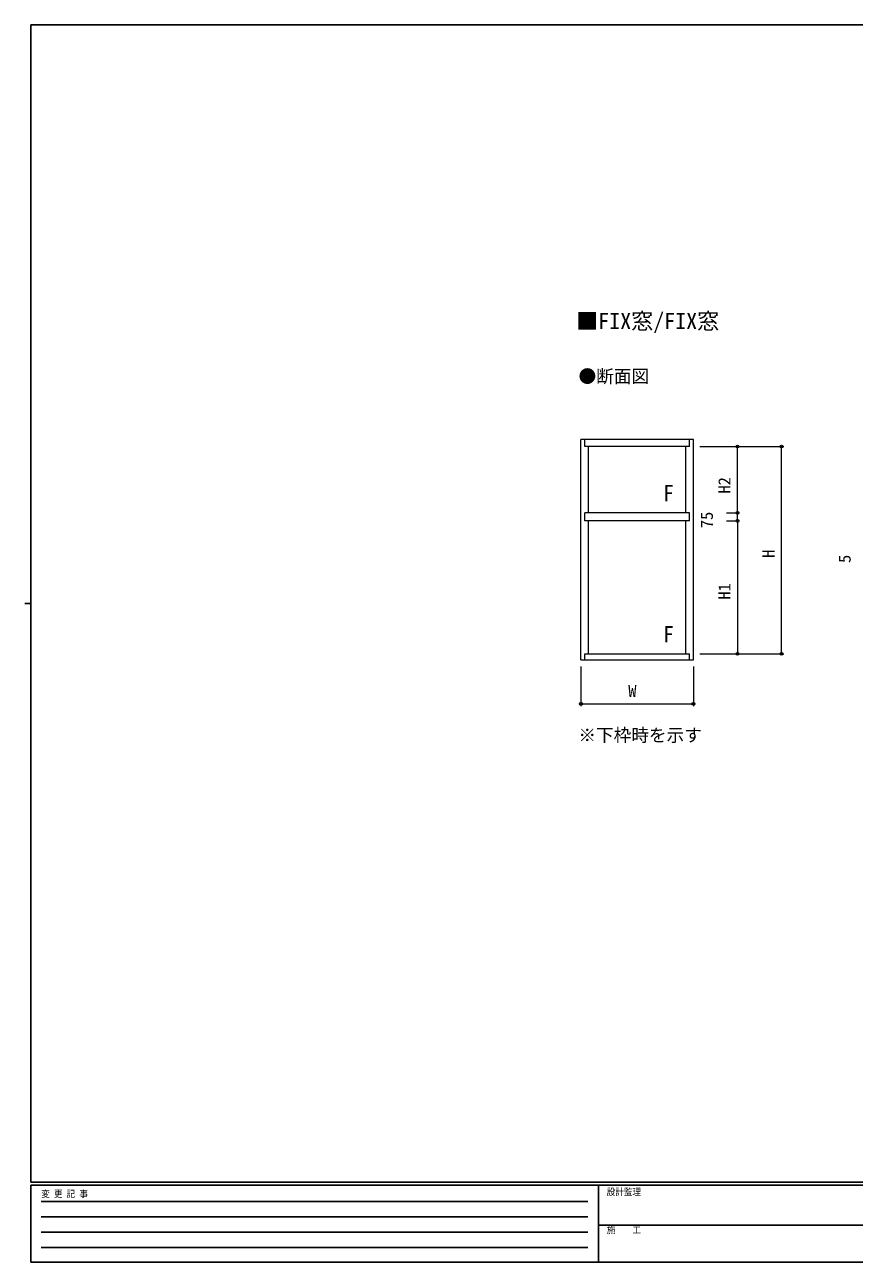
# Model space of a CAD drawing. Units: millimetres on the paper. Extents: x -397 to 397, y -282 to 282.
# Drawn here: x -397 to -20, y -282 to 279 of the extents above; entities that cross this region are included whole.
import ezdxf
from ezdxf.enums import TextEntityAlignment as Align

# ---------------------------------------------------------------- set-up
doc = ezdxf.new("R2010")
doc.units = ezdxf.units.MM
doc.layers.add('0-1_USER1', color=3, linetype='Continuous')
doc.layers.add('0-7_YKK_ZWAK', color=134, linetype='Continuous')
doc.layers.add('0-5_YKK_A1', color=120, linetype='Continuous', lineweight=18)
doc.layers.add('0-6_YKK_D', color=200, linetype='Continuous', lineweight=18)
doc.styles.add('ＭＳ ゴシック', font='')
doc.styles.get('ＭＳ ゴシック').set_extended_font_data('MS Gothic')

msp = doc.modelspace()

# ---------------------------------------------------------------- linework, layer by layer
at = {"layer": '0-5_YKK_A1'}
for p, q in [((-144.238, -8.81), (-144.238, 91.19)), ((-93.238, 91.19), (-144.238, 91.19)), ((-142.488, 87.94), (-142.488, 91.19)), ((-94.988, 87.94), (-94.988, 91.19)), ((-93.238, -8.81), (-93.238, 91.19)), ((-94.988, 87.94), (-142.488, 87.94)), ((-140.863, 57.94), (-140.863, 87.94)), ((-96.613, 57.94), (-96.613, 87.94)), ((-94.988, 57.94), (-142.488, 57.94)), ((-142.488, 54.19), (-142.488, 57.94)), ((-94.988, 54.19), (-94.988, 57.94)), ((-94.988, 54.19), (-142.488, 54.19)), ((-140.863, -6.06), (-140.863, 54.19)), ((-96.613, -6.06), (-96.613, 54.19)), ((-144.238, -8.81), (-142.738, -8.81)), ((-142.738, -8.81), (-94.738, -8.81)), ((-94.988, -8.81), (-94.988, -6.06)), ((-94.738, -8.81), (-93.238, -8.81))]:
    msp.add_line(p, q, dxfattribs=at)
msp.add_lwpolyline([(-142.488, -8.81), (-142.488, -6.06), (-94.988, -6.06)], dxfattribs=at)
at = {"layer": '0-6_YKK_D'}
for p, q in [((-90.238, 87.94), (-52.238, 87.94)), ((-90.238, 87.94), (-72.238, 87.94)), ((-73.238, 57.94), (-73.238, 87.94)), ((-53.238, -6.06), (-53.238, 87.94)), ((-78.238, 57.94), (-72.238, 57.94)), ((-78.238, 57.94), (-72.238, 57.94)), ((-73.238, 54.19), (-73.238, 57.94)), ((-78.238, 54.19), (-72.238, 54.19)), ((-78.238, 54.19), (-72.238, 54.19)), ((-73.238, 54.19), (-73.238, -6.06)), ((-90.238, -6.06), (-72.238, -6.06)), ((-90.238, -6.06), (-52.238, -6.06)), ((-144.238, -11.81), (-144.238, -29.81)), ((-93.238, -11.81), (-93.238, -29.81)), ((-144.238, -28.81), (-93.238, -28.81))]:
    msp.add_line(p, q, dxfattribs=at)
for centre in [(-73.238, 87.94), (-53.238, 87.94), (-73.238, 57.94), (-73.238, 57.94), (-73.238, 54.19), (-73.238, 54.19), (-73.238, -6.06), (-53.238, -6.06), (-144.238, -28.81), (-93.238, -28.81)]:
    msp.add_circle(centre, 0.637, dxfattribs=at)
at = {"layer": '0-7_YKK_ZWAK'}
for p, q in [((376.1, 279.3), (-393.9, 279.3)), ((-393.9, -245.7), (-393.9, 279.3)), ((-396.7, 16.8), (-393.9, 16.8)), ((376.1, -245.7), (-393.9, -245.7)), ((338.3, -247.1), (-393.9, -247.1)), ((-393.9, -282.1), (-393.9, -247.1)), ((-136.3, -247.1), (-136.3, -282.1)), ((-389.301, -254.612), (-141.109, -254.612)), ((-389.301, -261.541), (-141.109, -261.541)), ((-389.301, -268.47), (-141.109, -268.47)), ((-136.3, -265.299), (-7.5, -265.299)), ((-389.301, -275.398), (-141.109, -275.398)), ((-393.9, -282.1), (338.3, -282.1))]:
    msp.add_line(p, q, dxfattribs=at)

# ---------------------------------------------------------------- texts
at = {"layer": '0-1_USER1', "color": 92, "style": 'ＭＳ ゴシック'}
for s, height, p in [('■FIX窓/FIX窓', 7.331, (-146.409, 139.014)), ('●断面図', 5.865, (-145.329, 115.125)), ('※下枠時を示す', 5.865, (-145.397, -47.673))]:
    msp.add_text(s, height=height, dxfattribs=at).set_placement(p, align=Align.BOTTOM_LEFT)
at = {"layer": '0-5_YKK_A1', "style": 'ＭＳ ゴシック'}
for p in [(-107.029, 60.949), (-107.029, -3.051)]:
    msp.add_text('F', height=7.331, dxfattribs=at).set_placement(p, align=Align.BOTTOM_LEFT)
at = {"layer": '0-6_YKK_D', "style": 'ＭＳ ゴシック'}
for s, p in [('H2', (-74.738, 66.612)), ('75', (-82.705, 50.902)), ('H', (-54.738, 37.446)), ('5', (-20.172, 35.123)), ('H1', (-74.738, 18.483))]:
    msp.add_text(s, height=5.499, rotation=90, dxfattribs=at).set_placement(p, align=Align.BOTTOM_LEFT)
msp.add_text('W', height=5.499, dxfattribs=at).set_placement((-122.787, -27.31), align=Align.BOTTOM_LEFT)
at = {"layer": '0-7_YKK_ZWAK', "style": 'ＭＳ ゴシック', "width": 0.9}
for s, p in [('変 更 記 事', (-389.186, -253.547)), ('設計監理', (-132.531, -252.633)), ('施\u3000\u3000工', (-132.531, -269.954))]:
    msp.add_text(s, height=3.079, dxfattribs=at).set_placement(p, align=Align.BOTTOM_LEFT)

doc.saveas('drawing.dxf')
